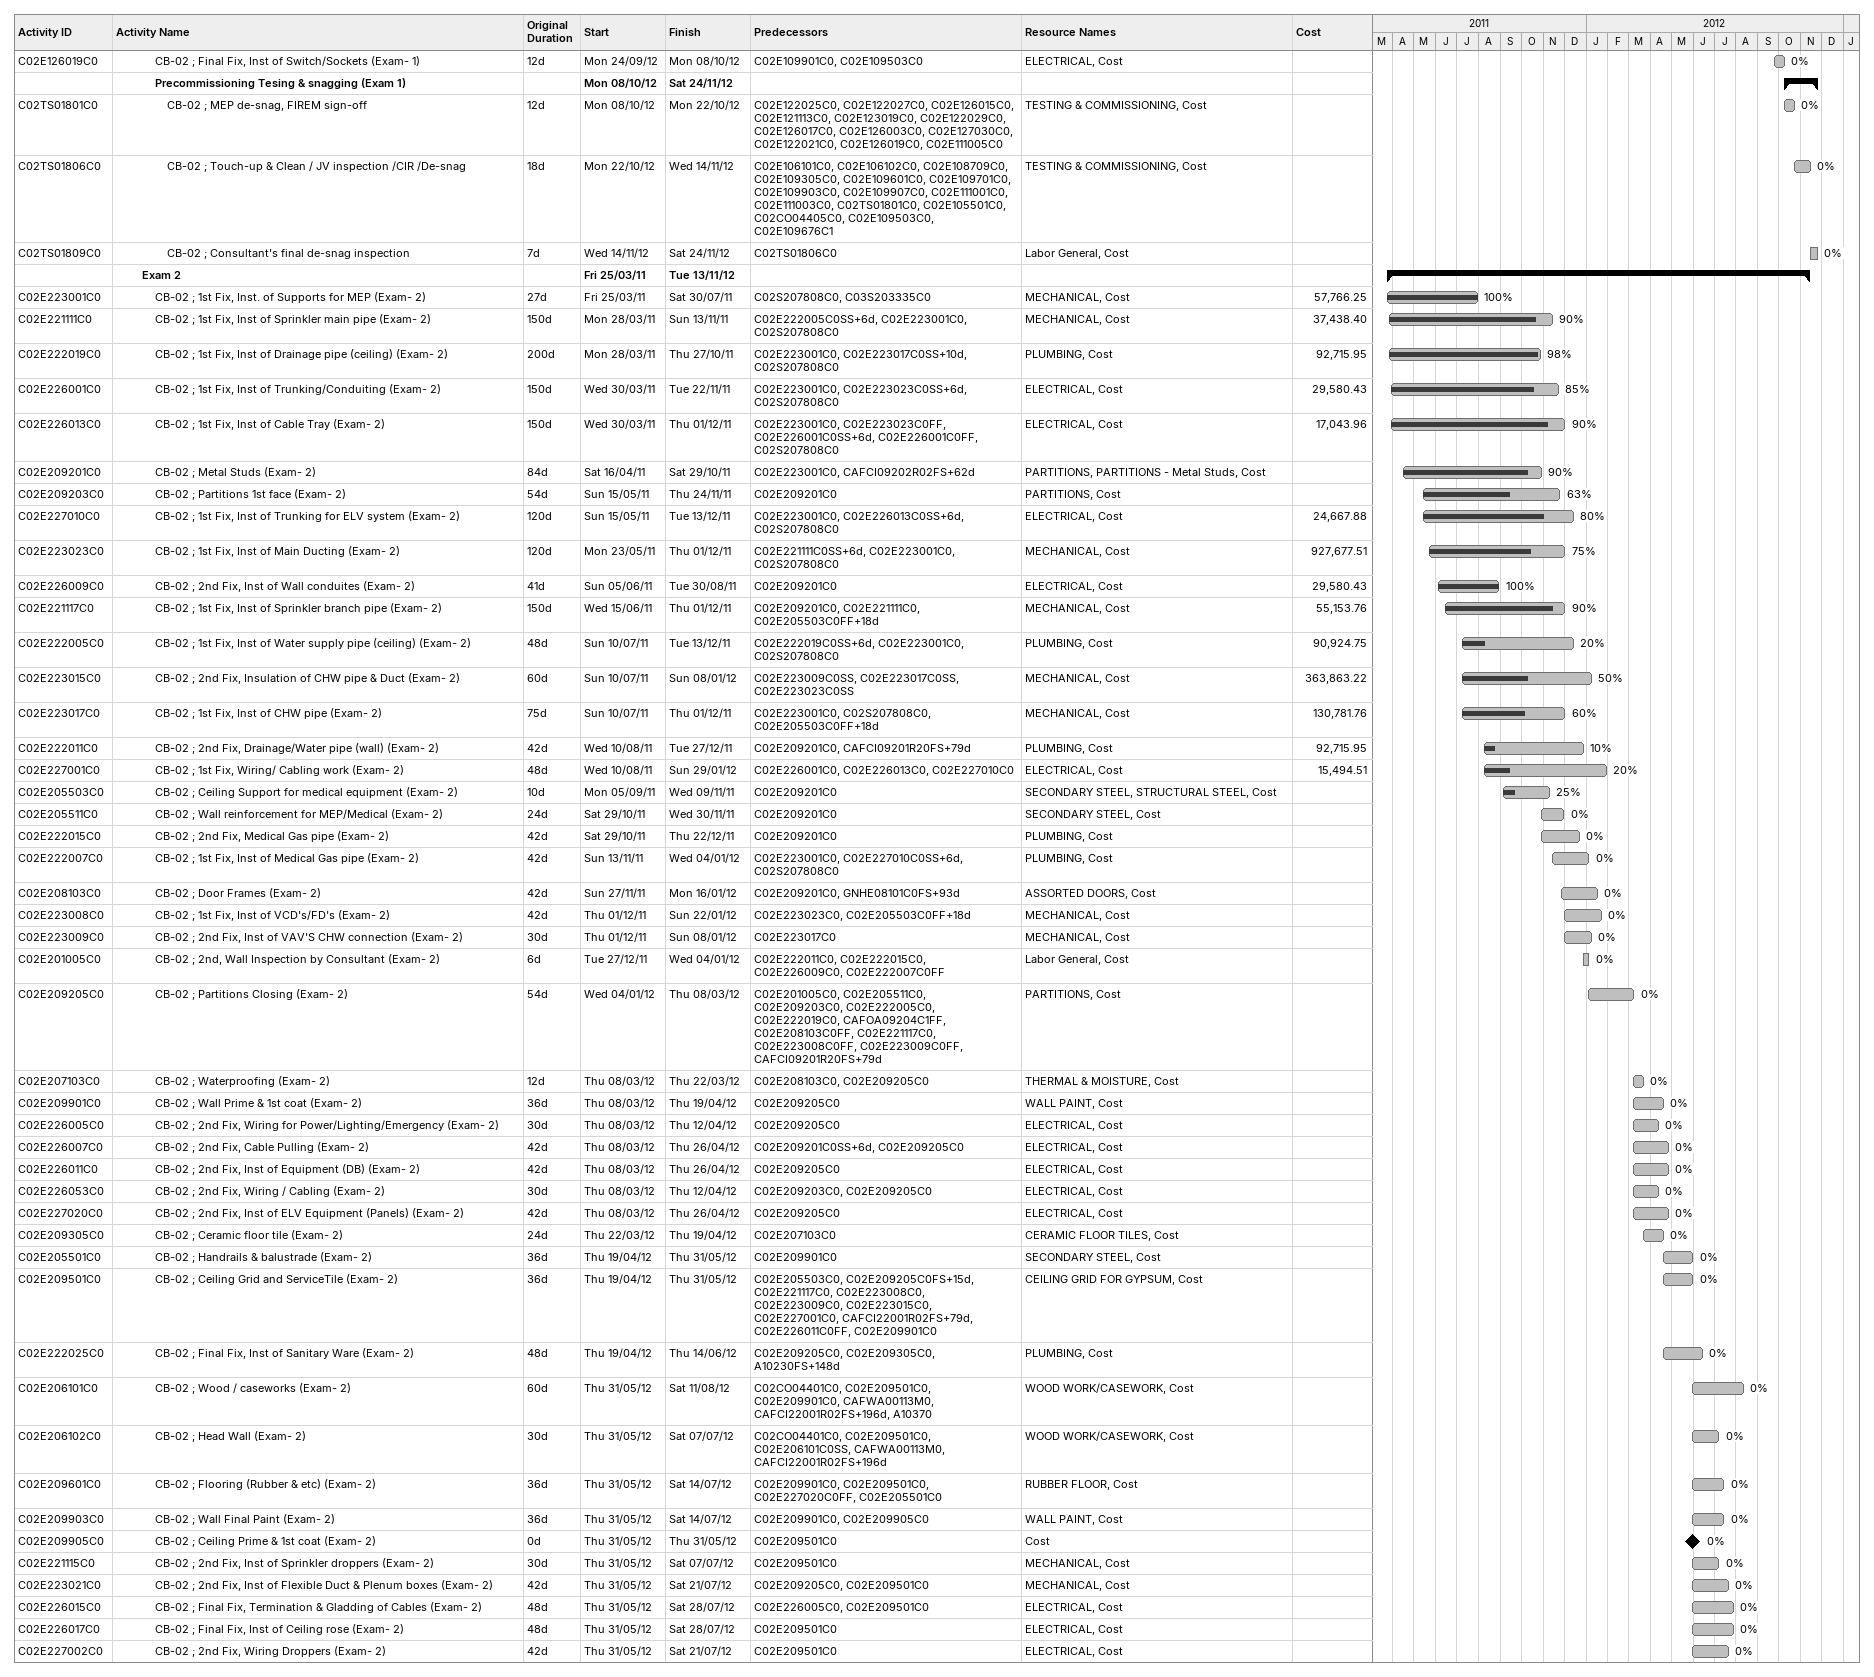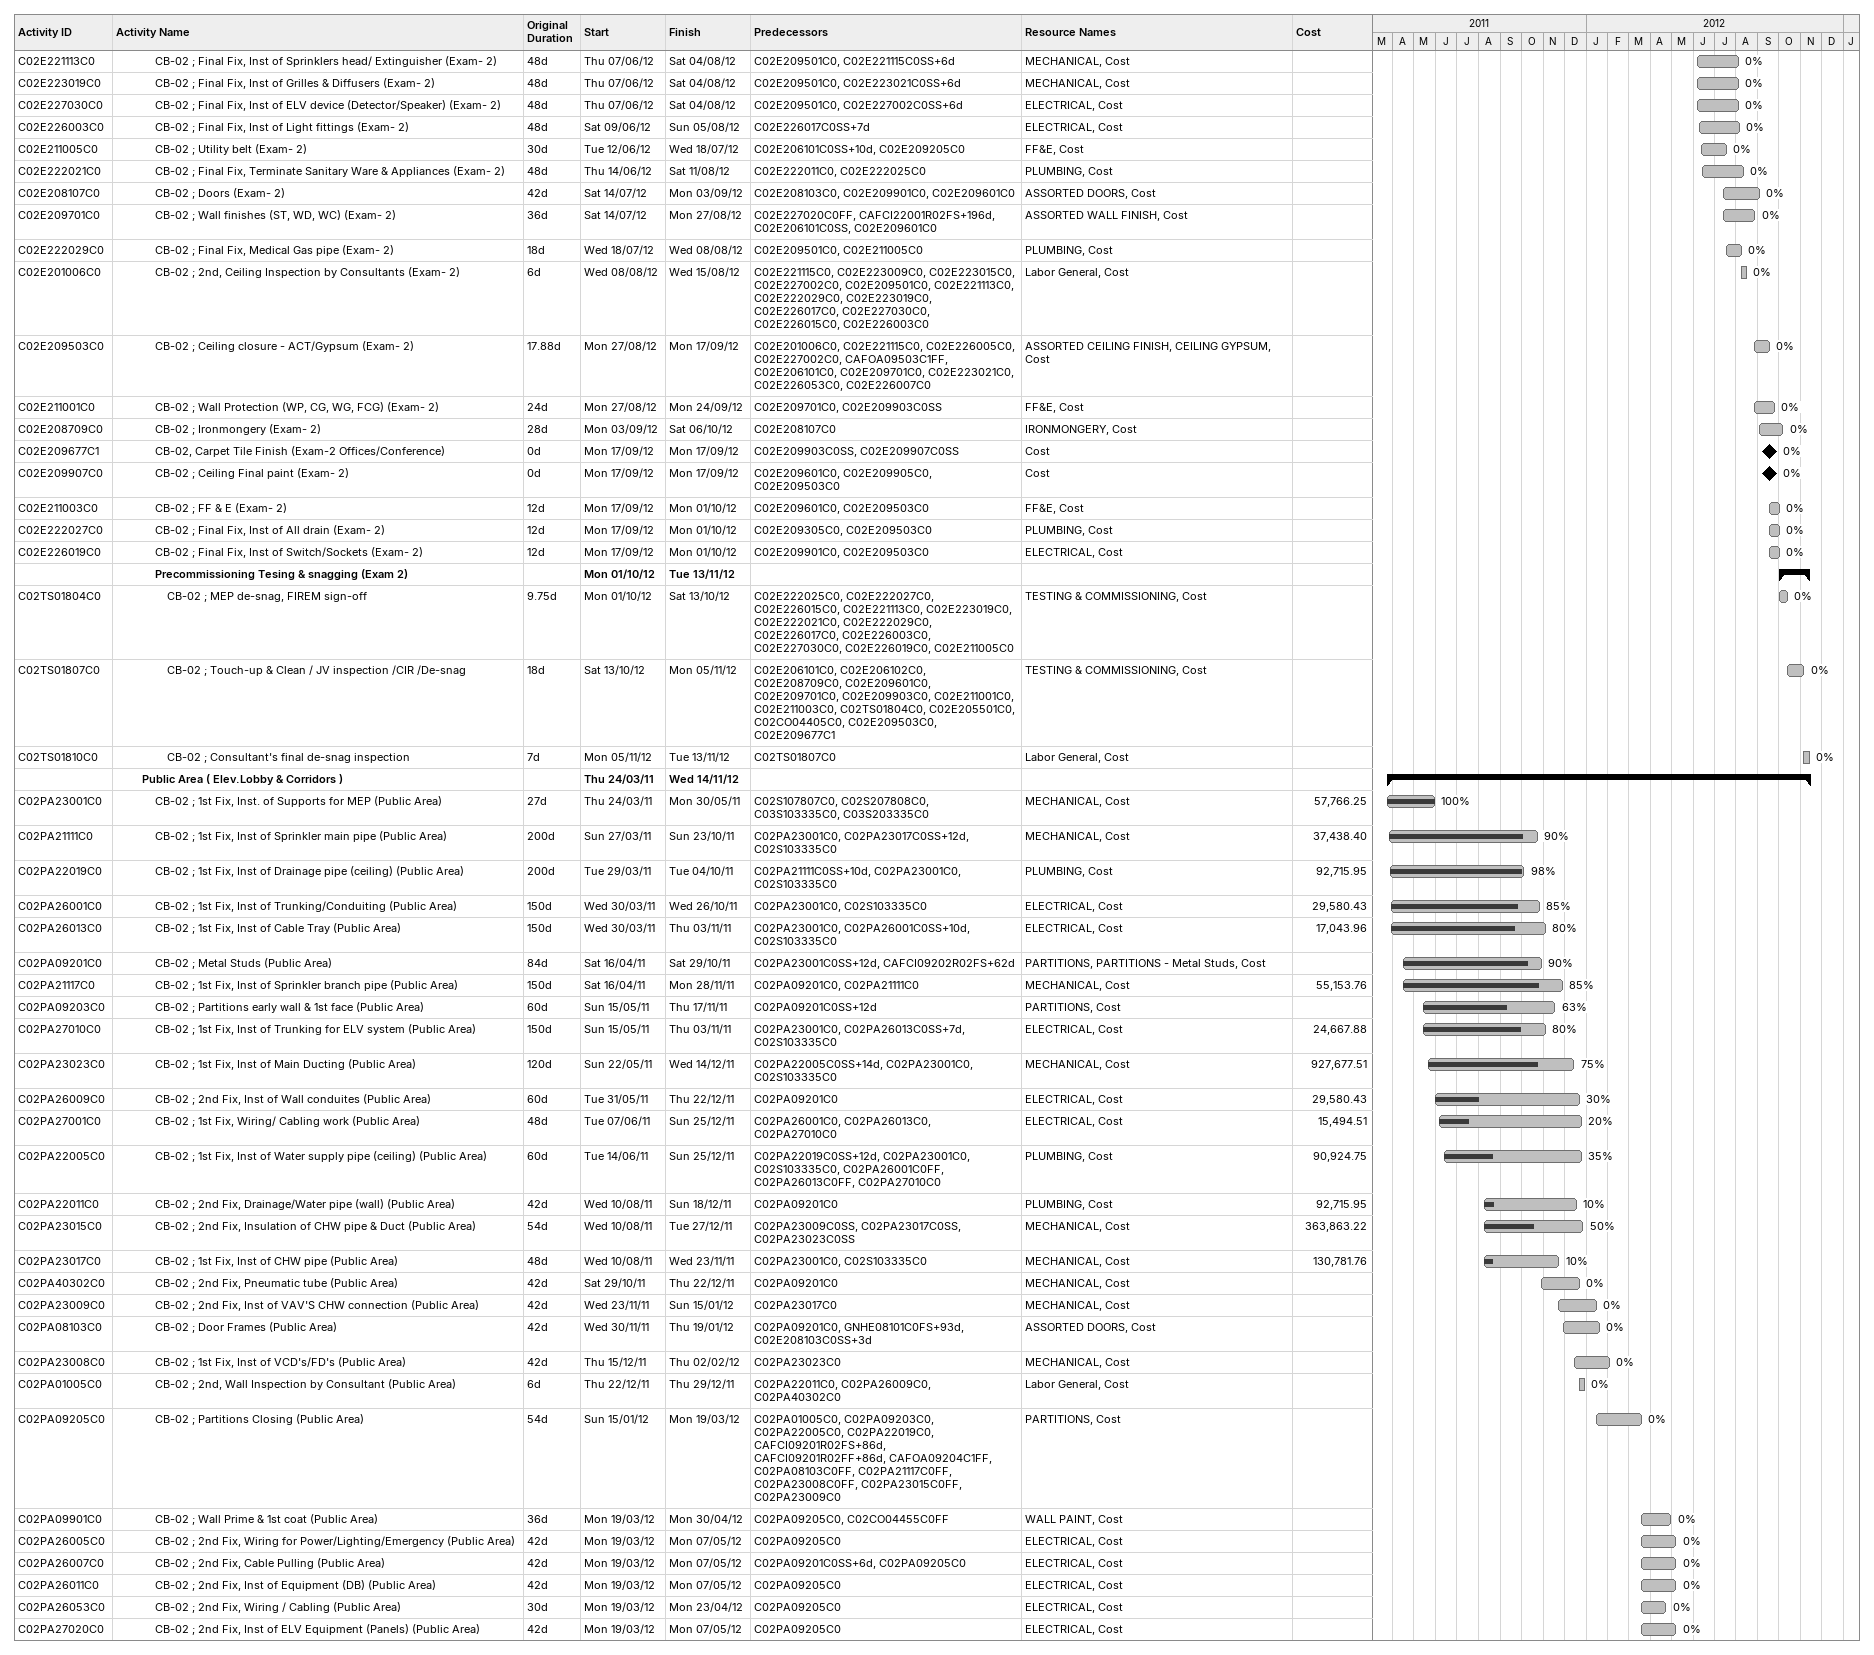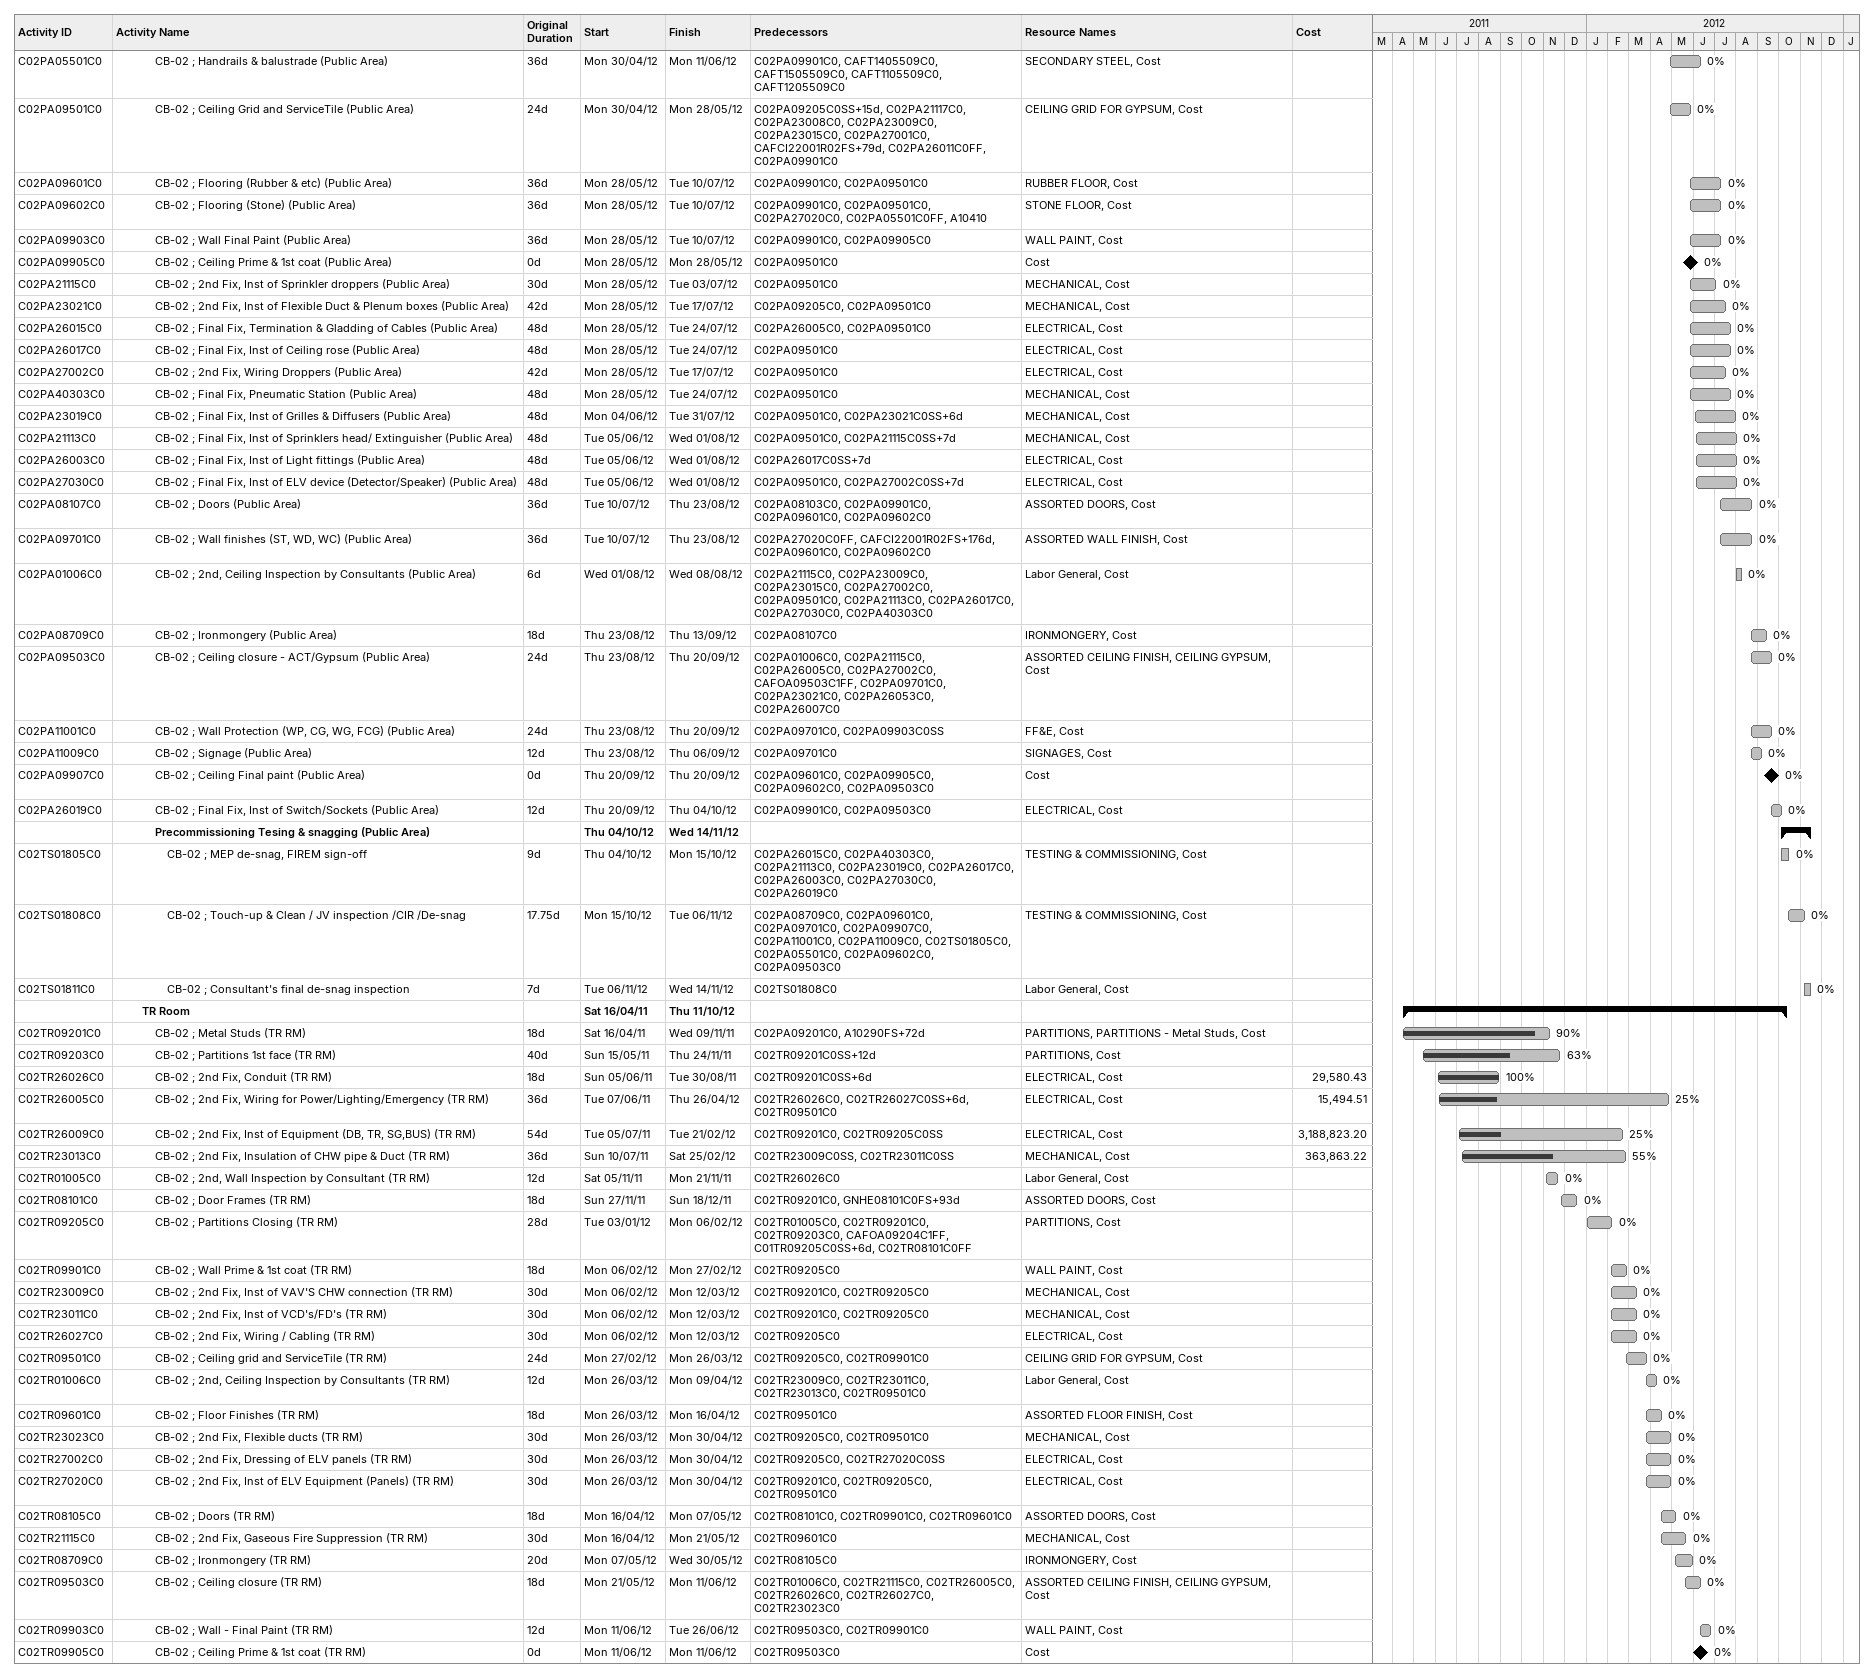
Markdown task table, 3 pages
| ID | Level | Task | Original duration | Start | Finish | Predecessors | Resources | % complete | Cost |
|---|---|---|---|---|---|---|---|---|---|
| C02E126019C0 | 4 | CB-02 ; Final Fix, Inst of Switch/Sockets (Exam- 1) | 12d | 2012-09-24 | 2012-10-08 | C02E109901C0, C02E109503C0 | ELECTRICAL, Cost | 0 |  |
|  | 4 | **Precommissioning Tesing & snagging (Exam 1)** |  | 2012-10-08 | 2012-11-24 |  |  |  |  |
| C02TS01801C0 | 5 | CB-02 ; MEP de-snag, FIREM sign-off | 12d | 2012-10-08 | 2012-10-22 | C02E122025C0, C02E122027C0, C02E126015C0, C02E121113C0, C02E123019C0, C02E122029C0, C02E126017C0, C02E126003C0, C02E127030C0, C02E122021C0, C02E126019C0, C02E111005C0 | TESTING & COMMISSIONING, Cost | 0 |  |
| C02TS01806C0 | 5 | CB-02 ; Touch-up & Clean / JV inspection /CIR /De-snag | 18d | 2012-10-22 | 2012-11-14 | C02E106101C0, C02E106102C0, C02E108709C0, C02E109305C0, C02E109601C0, C02E109701C0, C02E109903C0, C02E109907C0, C02E111001C0, C02E111003C0, C02TS01801C0, C02E105501C0, C02CO04405C0, C02E109503C0, C02E109676C1 | TESTING & COMMISSIONING, Cost | 0 |  |
| C02TS01809C0 | 5 | CB-02 ; Consultant's final de-snag inspection | 7d | 2012-11-14 | 2012-11-24 | C02TS01806C0 | Labor General, Cost | 0 |  |
|  | 3 | **Exam 2** |  | 2011-03-25 | 2012-11-13 |  |  |  |  |
| C02E223001C0 | 4 | CB-02 ; 1st Fix, Inst. of Supports for MEP (Exam- 2) | 27d | 2011-03-25 | 2011-07-30 | C02S207808C0, C03S203335C0 | MECHANICAL, Cost | 100 | 57766.25 |
| C02E221111C0 | 4 | CB-02 ; 1st Fix, Inst of Sprinkler main pipe (Exam- 2) | 150d | 2011-03-28 | 2011-11-13 | C02E222005C0SS+6d, C02E223001C0, C02S207808C0 | MECHANICAL, Cost | 90 | 37438.40 |
| C02E222019C0 | 4 | CB-02 ; 1st Fix, Inst of Drainage pipe (ceiling) (Exam- 2) | 200d | 2011-03-28 | 2011-10-27 | C02E223001C0, C02E223017C0SS+10d, C02S207808C0 | PLUMBING, Cost | 98 | 92715.95 |
| C02E226001C0 | 4 | CB-02 ; 1st Fix, Inst of Trunking/Conduiting (Exam- 2) | 150d | 2011-03-30 | 2011-11-22 | C02E223001C0, C02E223023C0SS+6d, C02S207808C0 | ELECTRICAL, Cost | 85 | 29580.43 |
| C02E226013C0 | 4 | CB-02 ; 1st Fix, Inst of Cable Tray (Exam- 2) | 150d | 2011-03-30 | 2011-12-01 | C02E223001C0, C02E223023C0FF, C02E226001C0SS+6d, C02E226001C0FF, C02S207808C0 | ELECTRICAL, Cost | 90 | 17043.96 |
| C02E209201C0 | 4 | CB-02 ; Metal Studs (Exam- 2) | 84d | 2011-04-16 | 2011-10-29 | C02E223001C0, CAFCI09202R02FS+62d | PARTITIONS, PARTITIONS - Metal Studs, Cost | 90 |  |
| C02E209203C0 | 4 | CB-02 ; Partitions 1st face (Exam- 2) | 54d | 2011-05-15 | 2011-11-24 | C02E209201C0 | PARTITIONS, Cost | 63 |  |
| C02E227010C0 | 4 | CB-02 ; 1st Fix, Inst of Trunking for ELV system (Exam- 2) | 120d | 2011-05-15 | 2011-12-13 | C02E223001C0, C02E226013C0SS+6d, C02S207808C0 | ELECTRICAL, Cost | 80 | 24667.88 |
| C02E223023C0 | 4 | CB-02 ; 1st Fix, Inst of Main Ducting (Exam- 2) | 120d | 2011-05-23 | 2011-12-01 | C02E221111C0SS+6d, C02E223001C0, C02S207808C0 | MECHANICAL, Cost | 75 | 927677.51 |
| C02E226009C0 | 4 | CB-02 ; 2nd Fix, Inst of Wall conduites (Exam- 2) | 41d | 2011-06-05 | 2011-08-30 | C02E209201C0 | ELECTRICAL, Cost | 100 | 29580.43 |
| C02E221117C0 | 4 | CB-02 ; 1st Fix, Inst of Sprinkler branch pipe (Exam- 2) | 150d | 2011-06-15 | 2011-12-01 | C02E209201C0, C02E221111C0, C02E205503C0FF+18d | MECHANICAL, Cost | 90 | 55153.76 |
| C02E222005C0 | 4 | CB-02 ; 1st Fix, Inst of Water supply pipe (ceiling) (Exam- 2) | 48d | 2011-07-10 | 2011-12-13 | C02E222019C0SS+6d, C02E223001C0, C02S207808C0 | PLUMBING, Cost | 20 | 90924.75 |
| C02E223015C0 | 4 | CB-02 ; 2nd Fix, Insulation of CHW pipe & Duct (Exam- 2) | 60d | 2011-07-10 | 2012-01-08 | C02E223009C0SS, C02E223017C0SS, C02E223023C0SS | MECHANICAL, Cost | 50 | 363863.22 |
| C02E223017C0 | 4 | CB-02 ; 1st Fix, Inst of CHW pipe (Exam- 2) | 75d | 2011-07-10 | 2011-12-01 | C02E223001C0, C02S207808C0, C02E205503C0FF+18d | MECHANICAL, Cost | 60 | 130781.76 |
| C02E222011C0 | 4 | CB-02 ; 2nd Fix, Drainage/Water pipe (wall) (Exam- 2) | 42d | 2011-08-10 | 2011-12-27 | C02E209201C0, CAFCI09201R20FS+79d | PLUMBING, Cost | 10 | 92715.95 |
| C02E227001C0 | 4 | CB-02 ; 1st Fix, Wiring/ Cabling work (Exam- 2) | 48d | 2011-08-10 | 2012-01-29 | C02E226001C0, C02E226013C0, C02E227010C0 | ELECTRICAL, Cost | 20 | 15494.51 |
| C02E205503C0 | 4 | CB-02 ; Ceiling Support for medical equipment (Exam- 2) | 10d | 2011-09-05 | 2011-11-09 | C02E209201C0 | SECONDARY STEEL, STRUCTURAL STEEL, Cost | 25 |  |
| C02E205511C0 | 4 | CB-02 ; Wall reinforcement for MEP/Medical (Exam- 2) | 24d | 2011-10-29 | 2011-11-30 | C02E209201C0 | SECONDARY STEEL, Cost | 0 |  |
| C02E222015C0 | 4 | CB-02 ; 2nd Fix, Medical Gas pipe (Exam- 2) | 42d | 2011-10-29 | 2011-12-22 | C02E209201C0 | PLUMBING, Cost | 0 |  |
| C02E222007C0 | 4 | CB-02 ; 1st Fix, Inst of Medical Gas pipe (Exam- 2) | 42d | 2011-11-13 | 2012-01-04 | C02E223001C0, C02E227010C0SS+6d, C02S207808C0 | PLUMBING, Cost | 0 |  |
| C02E208103C0 | 4 | CB-02 ; Door Frames (Exam- 2) | 42d | 2011-11-27 | 2012-01-16 | C02E209201C0, GNHE08101C0FS+93d | ASSORTED DOORS, Cost | 0 |  |
| C02E223008C0 | 4 | CB-02 ; 1st Fix, Inst of VCD's/FD's (Exam- 2) | 42d | 2011-12-01 | 2012-01-22 | C02E223023C0, C02E205503C0FF+18d | MECHANICAL, Cost | 0 |  |
| C02E223009C0 | 4 | CB-02 ; 2nd Fix, Inst of VAV'S CHW connection (Exam- 2) | 30d | 2011-12-01 | 2012-01-08 | C02E223017C0 | MECHANICAL, Cost | 0 |  |
| C02E201005C0 | 4 | CB-02 ; 2nd, Wall Inspection by Consultant (Exam- 2) | 6d | 2011-12-27 | 2012-01-04 | C02E222011C0, C02E222015C0, C02E226009C0, C02E222007C0FF | Labor General, Cost | 0 |  |
| C02E209205C0 | 4 | CB-02 ; Partitions Closing (Exam- 2) | 54d | 2012-01-04 | 2012-03-08 | C02E201005C0, C02E205511C0, C02E209203C0, C02E222005C0, C02E222019C0, CAFOA09204C1FF, C02E208103C0FF, C02E221117C0, C02E223008C0FF, C02E223009C0FF, CAFCI09201R20FS+79d | PARTITIONS, Cost | 0 |  |
| C02E207103C0 | 4 | CB-02 ; Waterproofing (Exam- 2) | 12d | 2012-03-08 | 2012-03-22 | C02E208103C0, C02E209205C0 | THERMAL & MOISTURE, Cost | 0 |  |
| C02E209901C0 | 4 | CB-02 ; Wall Prime & 1st coat (Exam- 2) | 36d | 2012-03-08 | 2012-04-19 | C02E209205C0 | WALL PAINT, Cost | 0 |  |
| C02E226005C0 | 4 | CB-02 ; 2nd Fix, Wiring for Power/Lighting/Emergency (Exam- 2) | 30d | 2012-03-08 | 2012-04-12 | C02E209205C0 | ELECTRICAL, Cost | 0 |  |
| C02E226007C0 | 4 | CB-02 ; 2nd Fix, Cable Pulling (Exam- 2) | 42d | 2012-03-08 | 2012-04-26 | C02E209201C0SS+6d, C02E209205C0 | ELECTRICAL, Cost | 0 |  |
| C02E226011C0 | 4 | CB-02 ; 2nd Fix, Inst of Equipment (DB) (Exam- 2) | 42d | 2012-03-08 | 2012-04-26 | C02E209205C0 | ELECTRICAL, Cost | 0 |  |
| C02E226053C0 | 4 | CB-02 ; 2nd Fix, Wiring / Cabling (Exam- 2) | 30d | 2012-03-08 | 2012-04-12 | C02E209203C0, C02E209205C0 | ELECTRICAL, Cost | 0 |  |
| C02E227020C0 | 4 | CB-02 ; 2nd Fix, Inst of ELV Equipment (Panels) (Exam- 2) | 42d | 2012-03-08 | 2012-04-26 | C02E209205C0 | ELECTRICAL, Cost | 0 |  |
| C02E209305C0 | 4 | CB-02 ; Ceramic floor tile (Exam- 2) | 24d | 2012-03-22 | 2012-04-19 | C02E207103C0 | CERAMIC FLOOR TILES, Cost | 0 |  |
| C02E205501C0 | 4 | CB-02 ; Handrails & balustrade (Exam- 2) | 36d | 2012-04-19 | 2012-05-31 | C02E209901C0 | SECONDARY STEEL, Cost | 0 |  |
| C02E209501C0 | 4 | CB-02 ; Ceiling Grid and ServiceTile (Exam- 2) | 36d | 2012-04-19 | 2012-05-31 | C02E205503C0, C02E209205C0FS+15d, C02E221117C0, C02E223008C0, C02E223009C0, C02E223015C0, C02E227001C0, CAFCI22001R02FS+79d, C02E226011C0FF, C02E209901C0 | CEILING GRID FOR GYPSUM, Cost | 0 |  |
| C02E222025C0 | 4 | CB-02 ; Final Fix, Inst of Sanitary Ware (Exam- 2) | 48d | 2012-04-19 | 2012-06-14 | C02E209205C0, C02E209305C0, A10230FS+148d | PLUMBING, Cost | 0 |  |
| C02E206101C0 | 4 | CB-02 ; Wood / caseworks (Exam- 2) | 60d | 2012-05-31 | 2012-08-11 | C02CO04401C0, C02E209501C0, C02E209901C0, CAFWA00113M0, CAFCI22001R02FS+196d, A10370 | WOOD WORK/CASEWORK, Cost | 0 |  |
| C02E206102C0 | 4 | CB-02 ; Head Wall (Exam- 2) | 30d | 2012-05-31 | 2012-07-07 | C02CO04401C0, C02E209501C0, C02E206101C0SS, CAFWA00113M0, CAFCI22001R02FS+196d | WOOD WORK/CASEWORK, Cost | 0 |  |
| C02E209601C0 | 4 | CB-02 ; Flooring (Rubber & etc) (Exam- 2) | 36d | 2012-05-31 | 2012-07-14 | C02E209901C0, C02E209501C0, C02E227020C0FF, C02E205501C0 | RUBBER FLOOR, Cost | 0 |  |
| C02E209903C0 | 4 | CB-02 ; Wall Final Paint (Exam- 2) | 36d | 2012-05-31 | 2012-07-14 | C02E209901C0, C02E209905C0 | WALL PAINT, Cost | 0 |  |
| C02E209905C0 | 4 | CB-02 ; Ceiling Prime & 1st coat (Exam- 2) | 0d | 2012-05-31 | 2012-05-31 | C02E209501C0 | Cost | 0 |  |
| C02E221115C0 | 4 | CB-02 ; 2nd Fix, Inst of Sprinkler droppers (Exam- 2) | 30d | 2012-05-31 | 2012-07-07 | C02E209501C0 | MECHANICAL, Cost | 0 |  |
| C02E223021C0 | 4 | CB-02 ; 2nd Fix, Inst of Flexible Duct & Plenum boxes (Exam- 2) | 42d | 2012-05-31 | 2012-07-21 | C02E209205C0, C02E209501C0 | MECHANICAL, Cost | 0 |  |
| C02E226015C0 | 4 | CB-02 ; Final Fix, Termination & Gladding of Cables (Exam- 2) | 48d | 2012-05-31 | 2012-07-28 | C02E226005C0, C02E209501C0 | ELECTRICAL, Cost | 0 |  |
| C02E226017C0 | 4 | CB-02 ; Final Fix, Inst of Ceiling rose (Exam- 2) | 48d | 2012-05-31 | 2012-07-28 | C02E209501C0 | ELECTRICAL, Cost | 0 |  |
| C02E227002C0 | 4 | CB-02 ; 2nd Fix, Wiring Droppers (Exam- 2) | 42d | 2012-05-31 | 2012-07-21 | C02E209501C0 | ELECTRICAL, Cost | 0 |  |
| C02E221113C0 | 4 | CB-02 ; Final Fix, Inst of Sprinklers head/ Extinguisher (Exam- 2) | 48d | 2012-06-07 | 2012-08-04 | C02E209501C0, C02E221115C0SS+6d | MECHANICAL, Cost | 0 |  |
| C02E223019C0 | 4 | CB-02 ; Final Fix, Inst of Grilles & Diffusers (Exam- 2) | 48d | 2012-06-07 | 2012-08-04 | C02E209501C0, C02E223021C0SS+6d | MECHANICAL, Cost | 0 |  |
| C02E227030C0 | 4 | CB-02 ; Final Fix, Inst of ELV device (Detector/Speaker) (Exam- 2) | 48d | 2012-06-07 | 2012-08-04 | C02E209501C0, C02E227002C0SS+6d | ELECTRICAL, Cost | 0 |  |
| C02E226003C0 | 4 | CB-02 ; Final Fix, Inst of Light fittings (Exam- 2) | 48d | 2012-06-09 | 2012-08-05 | C02E226017C0SS+7d | ELECTRICAL, Cost | 0 |  |
| C02E211005C0 | 4 | CB-02 ; Utility belt (Exam- 2) | 30d | 2012-06-12 | 2012-07-18 | C02E206101C0SS+10d, C02E209205C0 | FF&E, Cost | 0 |  |
| C02E222021C0 | 4 | CB-02 ; Final Fix, Terminate Sanitary Ware & Appliances (Exam- 2) | 48d | 2012-06-14 | 2012-08-11 | C02E222011C0, C02E222025C0 | PLUMBING, Cost | 0 |  |
| C02E208107C0 | 4 | CB-02 ; Doors (Exam- 2) | 42d | 2012-07-14 | 2012-09-03 | C02E208103C0, C02E209901C0, C02E209601C0 | ASSORTED DOORS, Cost | 0 |  |
| C02E209701C0 | 4 | CB-02 ; Wall finishes (ST, WD, WC) (Exam- 2) | 36d | 2012-07-14 | 2012-08-27 | C02E227020C0FF, CAFCI22001R02FS+196d, C02E206101C0SS, C02E209601C0 | ASSORTED WALL FINISH, Cost | 0 |  |
| C02E222029C0 | 4 | CB-02 ; Final Fix, Medical Gas pipe (Exam- 2) | 18d | 2012-07-18 | 2012-08-08 | C02E209501C0, C02E211005C0 | PLUMBING, Cost | 0 |  |
| C02E201006C0 | 4 | CB-02 ; 2nd, Ceiling Inspection by Consultants (Exam- 2) | 6d | 2012-08-08 | 2012-08-15 | C02E221115C0, C02E223009C0, C02E223015C0, C02E227002C0, C02E209501C0, C02E221113C0, C02E222029C0, C02E223019C0, C02E226017C0, C02E227030C0, C02E226015C0, C02E226003C0 | Labor General, Cost | 0 |  |
| C02E209503C0 | 4 | CB-02 ; Ceiling closure - ACT/Gypsum (Exam- 2) | 17.88d | 2012-08-27 | 2012-09-17 | C02E201006C0, C02E221115C0, C02E226005C0, C02E227002C0, CAFOA09503C1FF, C02E206101C0, C02E209701C0, C02E223021C0, C02E226053C0, C02E226007C0 | ASSORTED CEILING FINISH, CEILING GYPSUM, Cost | 0 |  |
| C02E211001C0 | 4 | CB-02 ; Wall Protection (WP, CG, WG, FCG) (Exam- 2) | 24d | 2012-08-27 | 2012-09-24 | C02E209701C0, C02E209903C0SS | FF&E, Cost | 0 |  |
| C02E208709C0 | 4 | CB-02 ; Ironmongery (Exam- 2) | 28d | 2012-09-03 | 2012-10-06 | C02E208107C0 | IRONMONGERY, Cost | 0 |  |
| C02E209677C1 | 4 | CB-02, Carpet Tile Finish (Exam-2 Offices/Conference) | 0d | 2012-09-17 | 2012-09-17 | C02E209903C0SS, C02E209907C0SS | Cost | 0 |  |
| C02E209907C0 | 4 | CB-02 ; Ceiling Final paint (Exam- 2) | 0d | 2012-09-17 | 2012-09-17 | C02E209601C0, C02E209905C0, C02E209503C0 | Cost | 0 |  |
| C02E211003C0 | 4 | CB-02 ; FF & E (Exam- 2) | 12d | 2012-09-17 | 2012-10-01 | C02E209601C0, C02E209503C0 | FF&E, Cost | 0 |  |
| C02E222027C0 | 4 | CB-02 ; Final Fix, Inst of All drain (Exam- 2) | 12d | 2012-09-17 | 2012-10-01 | C02E209305C0, C02E209503C0 | PLUMBING, Cost | 0 |  |
| C02E226019C0 | 4 | CB-02 ; Final Fix, Inst of Switch/Sockets (Exam- 2) | 12d | 2012-09-17 | 2012-10-01 | C02E209901C0, C02E209503C0 | ELECTRICAL, Cost | 0 |  |
|  | 4 | **Precommissioning Tesing & snagging (Exam 2)** |  | 2012-10-01 | 2012-11-13 |  |  |  |  |
| C02TS01804C0 | 5 | CB-02 ; MEP de-snag, FIREM sign-off | 9.75d | 2012-10-01 | 2012-10-13 | C02E222025C0, C02E222027C0, C02E226015C0, C02E221113C0, C02E223019C0, C02E222021C0, C02E222029C0, C02E226017C0, C02E226003C0, C02E227030C0, C02E226019C0, C02E211005C0 | TESTING & COMMISSIONING, Cost | 0 |  |
| C02TS01807C0 | 5 | CB-02 ; Touch-up & Clean / JV inspection /CIR /De-snag | 18d | 2012-10-13 | 2012-11-05 | C02E206101C0, C02E206102C0, C02E208709C0, C02E209601C0, C02E209701C0, C02E209903C0, C02E211001C0, C02E211003C0, C02TS01804C0, C02E205501C0, C02CO04405C0, C02E209503C0, C02E209677C1 | TESTING & COMMISSIONING, Cost | 0 |  |
| C02TS01810C0 | 5 | CB-02 ; Consultant's final de-snag inspection | 7d | 2012-11-05 | 2012-11-13 | C02TS01807C0 | Labor General, Cost | 0 |  |
|  | 3 | **Public Area ( Elev.Lobby & Corridors )** |  | 2011-03-24 | 2012-11-14 |  |  |  |  |
| C02PA23001C0 | 4 | CB-02 ; 1st Fix, Inst. of Supports for MEP (Public Area) | 27d | 2011-03-24 | 2011-05-30 | C02S107807C0, C02S207808C0, C03S103335C0, C03S203335C0 | MECHANICAL, Cost | 100 | 57766.25 |
| C02PA21111C0 | 4 | CB-02 ; 1st Fix, Inst of Sprinkler main pipe (Public Area) | 200d | 2011-03-27 | 2011-10-23 | C02PA23001C0, C02PA23017C0SS+12d, C02S103335C0 | MECHANICAL, Cost | 90 | 37438.40 |
| C02PA22019C0 | 4 | CB-02 ; 1st Fix, Inst of Drainage pipe (ceiling) (Public Area) | 200d | 2011-03-29 | 2011-10-04 | C02PA21111C0SS+10d, C02PA23001C0, C02S103335C0 | PLUMBING, Cost | 98 | 92715.95 |
| C02PA26001C0 | 4 | CB-02 ; 1st Fix, Inst of Trunking/Conduiting (Public Area) | 150d | 2011-03-30 | 2011-10-26 | C02PA23001C0, C02S103335C0 | ELECTRICAL, Cost | 85 | 29580.43 |
| C02PA26013C0 | 4 | CB-02 ; 1st Fix, Inst of Cable Tray (Public Area) | 150d | 2011-03-30 | 2011-11-03 | C02PA23001C0, C02PA26001C0SS+10d, C02S103335C0 | ELECTRICAL, Cost | 80 | 17043.96 |
| C02PA09201C0 | 4 | CB-02 ; Metal Studs (Public Area) | 84d | 2011-04-16 | 2011-10-29 | C02PA23001C0SS+12d, CAFCI09202R02FS+62d | PARTITIONS, PARTITIONS - Metal Studs, Cost | 90 |  |
| C02PA21117C0 | 4 | CB-02 ; 1st Fix, Inst of Sprinkler branch pipe (Public Area) | 150d | 2011-04-16 | 2011-11-28 | C02PA09201C0, C02PA21111C0 | MECHANICAL, Cost | 85 | 55153.76 |
| C02PA09203C0 | 4 | CB-02 ; Partitions early wall & 1st face (Public Area) | 60d | 2011-05-15 | 2011-11-17 | C02PA09201C0SS+12d | PARTITIONS, Cost | 63 |  |
| C02PA27010C0 | 4 | CB-02 ; 1st Fix, Inst of Trunking for ELV system (Public Area) | 150d | 2011-05-15 | 2011-11-03 | C02PA23001C0, C02PA26013C0SS+7d, C02S103335C0 | ELECTRICAL, Cost | 80 | 24667.88 |
| C02PA23023C0 | 4 | CB-02 ; 1st Fix, Inst of Main Ducting (Public Area) | 120d | 2011-05-22 | 2011-12-14 | C02PA22005C0SS+14d, C02PA23001C0, C02S103335C0 | MECHANICAL, Cost | 75 | 927677.51 |
| C02PA26009C0 | 4 | CB-02 ; 2nd Fix, Inst of Wall conduites (Public Area) | 60d | 2011-05-31 | 2011-12-22 | C02PA09201C0 | ELECTRICAL, Cost | 30 | 29580.43 |
| C02PA27001C0 | 4 | CB-02 ; 1st Fix, Wiring/ Cabling work (Public Area) | 48d | 2011-06-07 | 2011-12-25 | C02PA26001C0, C02PA26013C0, C02PA27010C0 | ELECTRICAL, Cost | 20 | 15494.51 |
| C02PA22005C0 | 4 | CB-02 ; 1st Fix, Inst of Water supply pipe (ceiling) (Public Area) | 60d | 2011-06-14 | 2011-12-25 | C02PA22019C0SS+12d, C02PA23001C0, C02S103335C0, C02PA26001C0FF, C02PA26013C0FF, C02PA27010C0 | PLUMBING, Cost | 35 | 90924.75 |
| C02PA22011C0 | 4 | CB-02 ; 2nd Fix, Drainage/Water pipe (wall) (Public Area) | 42d | 2011-08-10 | 2011-12-18 | C02PA09201C0 | PLUMBING, Cost | 10 | 92715.95 |
| C02PA23015C0 | 4 | CB-02 ; 2nd Fix, Insulation of CHW pipe & Duct (Public Area) | 54d | 2011-08-10 | 2011-12-27 | C02PA23009C0SS, C02PA23017C0SS, C02PA23023C0SS | MECHANICAL, Cost | 50 | 363863.22 |
| C02PA23017C0 | 4 | CB-02 ; 1st Fix, Inst of CHW pipe (Public Area) | 48d | 2011-08-10 | 2011-11-23 | C02PA23001C0, C02S103335C0 | MECHANICAL, Cost | 10 | 130781.76 |
| C02PA40302C0 | 4 | CB-02 ; 2nd Fix, Pneumatic tube (Public Area) | 42d | 2011-10-29 | 2011-12-22 | C02PA09201C0 | MECHANICAL, Cost | 0 |  |
| C02PA23009C0 | 4 | CB-02 ; 2nd Fix, Inst of VAV'S CHW connection (Public Area) | 42d | 2011-11-23 | 2012-01-15 | C02PA23017C0 | MECHANICAL, Cost | 0 |  |
| C02PA08103C0 | 4 | CB-02 ; Door Frames (Public Area) | 42d | 2011-11-30 | 2012-01-19 | C02PA09201C0, GNHE08101C0FS+93d, C02E208103C0SS+3d | ASSORTED DOORS, Cost | 0 |  |
| C02PA23008C0 | 4 | CB-02 ; 1st Fix, Inst of VCD's/FD's (Public Area) | 42d | 2011-12-15 | 2012-02-02 | C02PA23023C0 | MECHANICAL, Cost | 0 |  |
| C02PA01005C0 | 4 | CB-02 ; 2nd, Wall Inspection by Consultant (Public Area) | 6d | 2011-12-22 | 2011-12-29 | C02PA22011C0, C02PA26009C0, C02PA40302C0 | Labor General, Cost | 0 |  |
| C02PA09205C0 | 4 | CB-02 ; Partitions Closing (Public Area) | 54d | 2012-01-15 | 2012-03-19 | C02PA01005C0, C02PA09203C0, C02PA22005C0, C02PA22019C0, CAFCI09201R02FS+86d, CAFCI09201R02FF+86d, CAFOA09204C1FF, C02PA08103C0FF, C02PA21117C0FF, C02PA23008C0FF, C02PA23015C0FF, C02PA23009C0 | PARTITIONS, Cost | 0 |  |
| C02PA09901C0 | 4 | CB-02 ; Wall Prime & 1st coat (Public Area) | 36d | 2012-03-19 | 2012-04-30 | C02PA09205C0, C02CO04455C0FF | WALL PAINT, Cost | 0 |  |
| C02PA26005C0 | 4 | CB-02 ; 2nd Fix, Wiring for Power/Lighting/Emergency (Public Area) | 42d | 2012-03-19 | 2012-05-07 | C02PA09205C0 | ELECTRICAL, Cost | 0 |  |
| C02PA26007C0 | 4 | CB-02 ; 2nd Fix, Cable Pulling (Public Area) | 42d | 2012-03-19 | 2012-05-07 | C02PA09201C0SS+6d, C02PA09205C0 | ELECTRICAL, Cost | 0 |  |
| C02PA26011C0 | 4 | CB-02 ; 2nd Fix, Inst of Equipment (DB) (Public Area) | 42d | 2012-03-19 | 2012-05-07 | C02PA09205C0 | ELECTRICAL, Cost | 0 |  |
| C02PA26053C0 | 4 | CB-02 ; 2nd Fix, Wiring / Cabling (Public Area) | 30d | 2012-03-19 | 2012-04-23 | C02PA09205C0 | ELECTRICAL, Cost | 0 |  |
| C02PA27020C0 | 4 | CB-02 ; 2nd Fix, Inst of ELV Equipment (Panels) (Public Area) | 42d | 2012-03-19 | 2012-05-07 | C02PA09205C0 | ELECTRICAL, Cost | 0 |  |
| C02PA05501C0 | 4 | CB-02 ; Handrails & balustrade (Public Area) | 36d | 2012-04-30 | 2012-06-11 | C02PA09901C0, CAFT1405509C0, CAFT1505509C0, CAFT1105509C0, CAFT1205509C0 | SECONDARY STEEL, Cost | 0 |  |
| C02PA09501C0 | 4 | CB-02 ; Ceiling Grid and ServiceTile (Public Area) | 24d | 2012-04-30 | 2012-05-28 | C02PA09205C0SS+15d, C02PA21117C0, C02PA23008C0, C02PA23009C0, C02PA23015C0, C02PA27001C0, CAFCI22001R02FS+79d, C02PA26011C0FF, C02PA09901C0 | CEILING GRID FOR GYPSUM, Cost | 0 |  |
| C02PA09601C0 | 4 | CB-02 ; Flooring (Rubber & etc) (Public Area) | 36d | 2012-05-28 | 2012-07-10 | C02PA09901C0, C02PA09501C0 | RUBBER FLOOR, Cost | 0 |  |
| C02PA09602C0 | 4 | CB-02 ; Flooring (Stone) (Public Area) | 36d | 2012-05-28 | 2012-07-10 | C02PA09901C0, C02PA09501C0, C02PA27020C0, C02PA05501C0FF, A10410 | STONE FLOOR, Cost | 0 |  |
| C02PA09903C0 | 4 | CB-02 ; Wall Final Paint (Public Area) | 36d | 2012-05-28 | 2012-07-10 | C02PA09901C0, C02PA09905C0 | WALL PAINT, Cost | 0 |  |
| C02PA09905C0 | 4 | CB-02 ; Ceiling Prime & 1st coat (Public Area) | 0d | 2012-05-28 | 2012-05-28 | C02PA09501C0 | Cost | 0 |  |
| C02PA21115C0 | 4 | CB-02 ; 2nd Fix, Inst of Sprinkler droppers (Public Area) | 30d | 2012-05-28 | 2012-07-03 | C02PA09501C0 | MECHANICAL, Cost | 0 |  |
| C02PA23021C0 | 4 | CB-02 ; 2nd Fix, Inst of Flexible Duct & Plenum boxes (Public Area) | 42d | 2012-05-28 | 2012-07-17 | C02PA09205C0, C02PA09501C0 | MECHANICAL, Cost | 0 |  |
| C02PA26015C0 | 4 | CB-02 ; Final Fix, Termination & Gladding of Cables (Public Area) | 48d | 2012-05-28 | 2012-07-24 | C02PA26005C0, C02PA09501C0 | ELECTRICAL, Cost | 0 |  |
| C02PA26017C0 | 4 | CB-02 ; Final Fix, Inst of Ceiling rose (Public Area) | 48d | 2012-05-28 | 2012-07-24 | C02PA09501C0 | ELECTRICAL, Cost | 0 |  |
| C02PA27002C0 | 4 | CB-02 ; 2nd Fix, Wiring Droppers (Public Area) | 42d | 2012-05-28 | 2012-07-17 | C02PA09501C0 | ELECTRICAL, Cost | 0 |  |
| C02PA40303C0 | 4 | CB-02 ; Final Fix, Pneumatic Station (Public Area) | 48d | 2012-05-28 | 2012-07-24 | C02PA09501C0 | MECHANICAL, Cost | 0 |  |
| C02PA23019C0 | 4 | CB-02 ; Final Fix, Inst of Grilles & Diffusers (Public Area) | 48d | 2012-06-04 | 2012-07-31 | C02PA09501C0, C02PA23021C0SS+6d | MECHANICAL, Cost | 0 |  |
| C02PA21113C0 | 4 | CB-02 ; Final Fix, Inst of Sprinklers head/ Extinguisher (Public Area) | 48d | 2012-06-05 | 2012-08-01 | C02PA09501C0, C02PA21115C0SS+7d | MECHANICAL, Cost | 0 |  |
| C02PA26003C0 | 4 | CB-02 ; Final Fix, Inst of Light fittings (Public Area) | 48d | 2012-06-05 | 2012-08-01 | C02PA26017C0SS+7d | ELECTRICAL, Cost | 0 |  |
| C02PA27030C0 | 4 | CB-02 ; Final Fix, Inst of ELV device (Detector/Speaker) (Public Area) | 48d | 2012-06-05 | 2012-08-01 | C02PA09501C0, C02PA27002C0SS+7d | ELECTRICAL, Cost | 0 |  |
| C02PA08107C0 | 4 | CB-02 ; Doors (Public Area) | 36d | 2012-07-10 | 2012-08-23 | C02PA08103C0, C02PA09901C0, C02PA09601C0, C02PA09602C0 | ASSORTED DOORS, Cost | 0 |  |
| C02PA09701C0 | 4 | CB-02 ; Wall finishes (ST, WD, WC) (Public Area) | 36d | 2012-07-10 | 2012-08-23 | C02PA27020C0FF, CAFCI22001R02FS+176d, C02PA09601C0, C02PA09602C0 | ASSORTED WALL FINISH, Cost | 0 |  |
| C02PA01006C0 | 4 | CB-02 ; 2nd, Ceiling Inspection by Consultants (Public Area) | 6d | 2012-08-01 | 2012-08-08 | C02PA21115C0, C02PA23009C0, C02PA23015C0, C02PA27002C0, C02PA09501C0, C02PA21113C0, C02PA26017C0, C02PA27030C0, C02PA40303C0 | Labor General, Cost | 0 |  |
| C02PA08709C0 | 4 | CB-02 ; Ironmongery (Public Area) | 18d | 2012-08-23 | 2012-09-13 | C02PA08107C0 | IRONMONGERY, Cost | 0 |  |
| C02PA09503C0 | 4 | CB-02 ; Ceiling closure - ACT/Gypsum (Public Area) | 24d | 2012-08-23 | 2012-09-20 | C02PA01006C0, C02PA21115C0, C02PA26005C0, C02PA27002C0, CAFOA09503C1FF, C02PA09701C0, C02PA23021C0, C02PA26053C0, C02PA26007C0 | ASSORTED CEILING FINISH, CEILING GYPSUM, Cost | 0 |  |
| C02PA11001C0 | 4 | CB-02 ; Wall Protection (WP, CG, WG, FCG) (Public Area) | 24d | 2012-08-23 | 2012-09-20 | C02PA09701C0, C02PA09903C0SS | FF&E, Cost | 0 |  |
| C02PA11009C0 | 4 | CB-02 ; Signage (Public Area) | 12d | 2012-08-23 | 2012-09-06 | C02PA09701C0 | SIGNAGES, Cost | 0 |  |
| C02PA09907C0 | 4 | CB-02 ; Ceiling Final paint (Public Area) | 0d | 2012-09-20 | 2012-09-20 | C02PA09601C0, C02PA09905C0, C02PA09602C0, C02PA09503C0 | Cost | 0 |  |
| C02PA26019C0 | 4 | CB-02 ; Final Fix, Inst of Switch/Sockets (Public Area) | 12d | 2012-09-20 | 2012-10-04 | C02PA09901C0, C02PA09503C0 | ELECTRICAL, Cost | 0 |  |
|  | 4 | **Precommissioning Tesing & snagging (Public Area)** |  | 2012-10-04 | 2012-11-14 |  |  |  |  |
| C02TS01805C0 | 5 | CB-02 ; MEP de-snag, FIREM sign-off | 9d | 2012-10-04 | 2012-10-15 | C02PA26015C0, C02PA40303C0, C02PA21113C0, C02PA23019C0, C02PA26017C0, C02PA26003C0, C02PA27030C0, C02PA26019C0 | TESTING & COMMISSIONING, Cost | 0 |  |
| C02TS01808C0 | 5 | CB-02 ; Touch-up & Clean / JV inspection /CIR /De-snag | 17.75d | 2012-10-15 | 2012-11-06 | C02PA08709C0, C02PA09601C0, C02PA09701C0, C02PA09907C0, C02PA11001C0, C02PA11009C0, C02TS01805C0, C02PA05501C0, C02PA09602C0, C02PA09503C0 | TESTING & COMMISSIONING, Cost | 0 |  |
| C02TS01811C0 | 5 | CB-02 ; Consultant's final de-snag inspection | 7d | 2012-11-06 | 2012-11-14 | C02TS01808C0 | Labor General, Cost | 0 |  |
|  | 3 | **TR Room** |  | 2011-04-16 | 2012-10-11 |  |  |  |  |
| C02TR09201C0 | 4 | CB-02 ; Metal Studs (TR RM) | 18d | 2011-04-16 | 2011-11-09 | C02PA09201C0, A10290FS+72d | PARTITIONS, PARTITIONS - Metal Studs, Cost | 90 |  |
| C02TR09203C0 | 4 | CB-02 ; Partitions 1st face (TR RM) | 40d | 2011-05-15 | 2011-11-24 | C02TR09201C0SS+12d | PARTITIONS, Cost | 63 |  |
| C02TR26026C0 | 4 | CB-02 ; 2nd Fix, Conduit (TR RM) | 18d | 2011-06-05 | 2011-08-30 | C02TR09201C0SS+6d | ELECTRICAL, Cost | 100 | 29580.43 |
| C02TR26005C0 | 4 | CB-02 ; 2nd Fix, Wiring for Power/Lighting/Emergency (TR RM) | 36d | 2011-06-07 | 2012-04-26 | C02TR26026C0, C02TR26027C0SS+6d, C02TR09501C0 | ELECTRICAL, Cost | 25 | 15494.51 |
| C02TR26009C0 | 4 | CB-02 ; 2nd Fix, Inst of Equipment (DB, TR, SG,BUS) (TR RM) | 54d | 2011-07-05 | 2012-02-21 | C02TR09201C0, C02TR09205C0SS | ELECTRICAL, Cost | 25 | 3188823.20 |
| C02TR23013C0 | 4 | CB-02 ; 2nd Fix, Insulation of CHW pipe & Duct (TR RM) | 36d | 2011-07-10 | 2012-02-25 | C02TR23009C0SS, C02TR23011C0SS | MECHANICAL, Cost | 55 | 363863.22 |
| C02TR01005C0 | 4 | CB-02 ; 2nd, Wall Inspection by Consultant (TR RM) | 12d | 2011-11-05 | 2011-11-21 | C02TR26026C0 | Labor General, Cost | 0 |  |
| C02TR08101C0 | 4 | CB-02 ; Door Frames (TR RM) | 18d | 2011-11-27 | 2011-12-18 | C02TR09201C0, GNHE08101C0FS+93d | ASSORTED DOORS, Cost | 0 |  |
| C02TR09205C0 | 4 | CB-02 ; Partitions Closing (TR RM) | 28d | 2012-01-03 | 2012-02-06 | C02TR01005C0, C02TR09201C0, C02TR09203C0, CAFOA09204C1FF, C01TR09205C0SS+6d, C02TR08101C0FF | PARTITIONS, Cost | 0 |  |
| C02TR09901C0 | 4 | CB-02 ; Wall Prime & 1st coat (TR RM) | 18d | 2012-02-06 | 2012-02-27 | C02TR09205C0 | WALL PAINT, Cost | 0 |  |
| C02TR23009C0 | 4 | CB-02 ; 2nd Fix, Inst of VAV'S CHW connection (TR RM) | 30d | 2012-02-06 | 2012-03-12 | C02TR09201C0, C02TR09205C0 | MECHANICAL, Cost | 0 |  |
| C02TR23011C0 | 4 | CB-02 ; 2nd Fix, Inst of VCD's/FD's (TR RM) | 30d | 2012-02-06 | 2012-03-12 | C02TR09201C0, C02TR09205C0 | MECHANICAL, Cost | 0 |  |
| C02TR26027C0 | 4 | CB-02 ; 2nd Fix, Wiring / Cabling (TR RM) | 30d | 2012-02-06 | 2012-03-12 | C02TR09205C0 | ELECTRICAL, Cost | 0 |  |
| C02TR09501C0 | 4 | CB-02 ; Ceiling grid and ServiceTile (TR RM) | 24d | 2012-02-27 | 2012-03-26 | C02TR09205C0, C02TR09901C0 | CEILING GRID FOR GYPSUM, Cost | 0 |  |
| C02TR01006C0 | 4 | CB-02 ; 2nd, Ceiling Inspection by Consultants (TR RM) | 12d | 2012-03-26 | 2012-04-09 | C02TR23009C0, C02TR23011C0, C02TR23013C0, C02TR09501C0 | Labor General, Cost | 0 |  |
| C02TR09601C0 | 4 | CB-02 ; Floor Finishes (TR RM) | 18d | 2012-03-26 | 2012-04-16 | C02TR09501C0 | ASSORTED FLOOR FINISH, Cost | 0 |  |
| C02TR23023C0 | 4 | CB-02 ; 2nd Fix, Flexible ducts (TR RM) | 30d | 2012-03-26 | 2012-04-30 | C02TR09205C0, C02TR09501C0 | MECHANICAL, Cost | 0 |  |
| C02TR27002C0 | 4 | CB-02 ; 2nd Fix, Dressing of ELV panels (TR RM) | 30d | 2012-03-26 | 2012-04-30 | C02TR09205C0, C02TR27020C0SS | ELECTRICAL, Cost | 0 |  |
| C02TR27020C0 | 4 | CB-02 ; 2nd Fix, Inst of ELV Equipment (Panels) (TR RM) | 30d | 2012-03-26 | 2012-04-30 | C02TR09201C0, C02TR09205C0, C02TR09501C0 | ELECTRICAL, Cost | 0 |  |
| C02TR08105C0 | 4 | CB-02 ; Doors (TR RM) | 18d | 2012-04-16 | 2012-05-07 | C02TR08101C0, C02TR09901C0, C02TR09601C0 | ASSORTED DOORS, Cost | 0 |  |
| C02TR21115C0 | 4 | CB-02 ; 2nd Fix, Gaseous Fire Suppression (TR RM) | 30d | 2012-04-16 | 2012-05-21 | C02TR09601C0 | MECHANICAL, Cost | 0 |  |
| C02TR08709C0 | 4 | CB-02 ; Ironmongery (TR RM) | 20d | 2012-05-07 | 2012-05-30 | C02TR08105C0 | IRONMONGERY, Cost | 0 |  |
| C02TR09503C0 | 4 | CB-02 ; Ceiling closure (TR RM) | 18d | 2012-05-21 | 2012-06-11 | C02TR01006C0, C02TR21115C0, C02TR26005C0, C02TR26026C0, C02TR26027C0, C02TR23023C0 | ASSORTED CEILING FINISH, CEILING GYPSUM, Cost | 0 |  |
| C02TR09903C0 | 4 | CB-02 ; Wall - Final Paint (TR RM) | 12d | 2012-06-11 | 2012-06-26 | C02TR09503C0, C02TR09901C0 | WALL PAINT, Cost | 0 |  |
| C02TR09905C0 | 4 | CB-02 ; Ceiling Prime & 1st coat (TR RM) | 0d | 2012-06-11 | 2012-06-11 | C02TR09503C0 | Cost | 0 |  |
